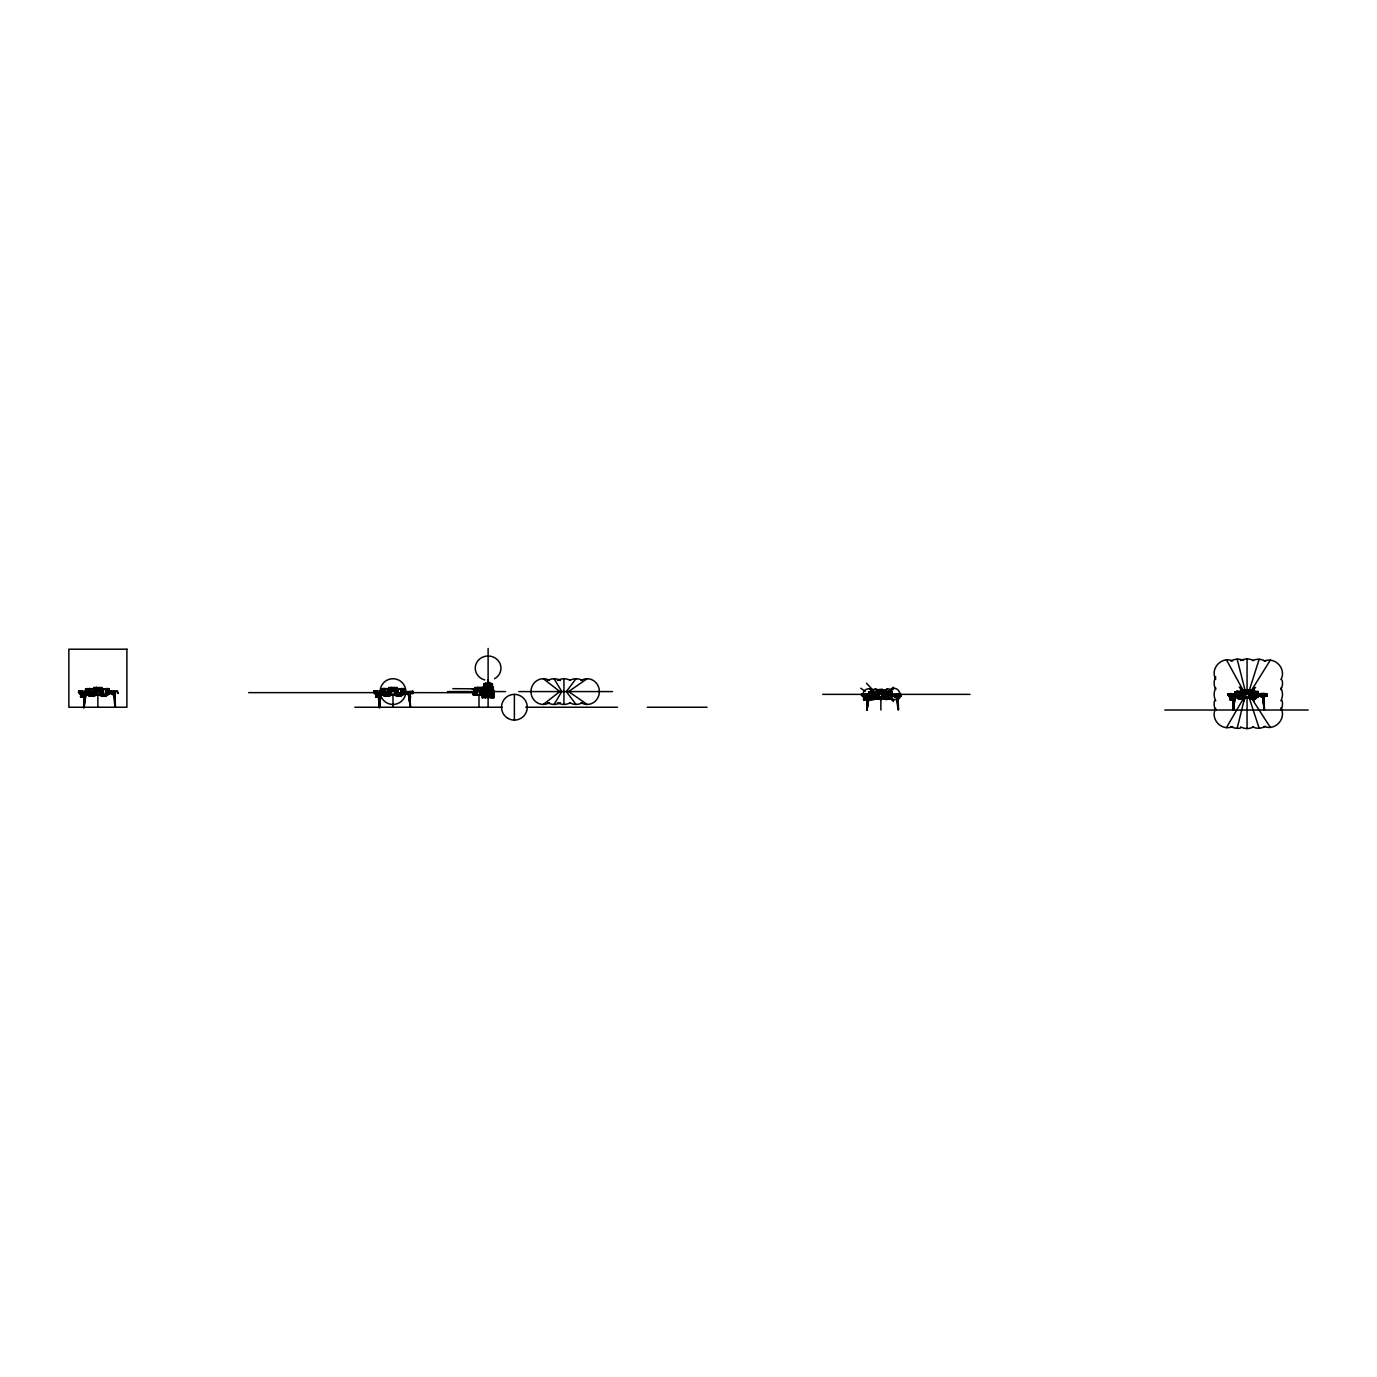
<?xml version="1.0" encoding="UTF-8"?>
<svg xmlns="http://www.w3.org/2000/svg" width="1377" height="1377" viewBox="0 0 1377 1377"><rect width="100%" height="100%" fill="white"/><g stroke="black" fill="none" stroke-linecap="round" stroke-linejoin="round"><path stroke-width="1.5" d="M89.849 695.66L87.216 693.784M93.619 691.099L92.586 691.581L94.893 691.099M96.166 692.614L94.893 692.717L94.893 689.464L92.586 689.464L96.906 690.307L93.963 690.393M100.073 688.775L95.874 688.62L96.287 690.789L96.562 687.364L96.906 690.789L96.924 689.309M97.371 690.789L97.474 689.808L97.371 691.271M98.834 690.789L103.155 690.307M100.848 692.717L99.884 692.717L99.884 690.307M102.001 692.717L101.881 691.099M102.294 689.257L102.001 688.293M103.155 692.717L102.105 691.099M390.018 695.006L389.984 689.464L387.677 689.464L391.997 690.307M388.83 690.307L388.83 688.293M389.984 692.717L389.984 690.307M391.395 690.789L391.378 689.326L394.769 689.171M391.997 689.808L391.997 690.789L391.98 689.326M392.479 690.789L392.514 689.808L392.479 691.271M392.583 690.789L392.583 689.808M393.461 689.808L393.461 691.271L393.392 688.62L392.548 689.085M393.942 690.789L398.263 690.307M394.975 690.307L394.975 692.717L400.604 692.631M397.11 692.717L397.11 691.581L398.263 692.717M397.092 688.896L397.11 690.307L397.11 688.293M397.781 696.28L400.776 695.798M400.776 696.28L400.759 688.689M401.43 688.689L401.395 696.28L396.128 696.28M402.755 689.963L403.719 688.689L395.956 688.689L395.647 690.032M473.705 691.581L476.012 691.099M476.012 694.507L476.012 690.307M477.406 690.789L477.389 689.326M478.008 689.808L478.008 690.789L478.026 689.309M478.49 690.789L478.594 689.808L478.49 691.271M479.471 690.789L479.471 689.808M479.953 690.789L485.134 690.101M481.003 692.717L481.003 690.307M481.485 691.581L481.485 695.006L484.756 695.006L484.756 692.7M481.967 694.507L481.967 691.581L483.12 692.717M485.134 694.077L485.134 695.454L482.346 696.005M487.114 689.516L485.616 689.67L486.408 692.579M487.63 693.853L486.098 694.094L486.098 695.746L482.346 695.592M486.081 692.579L486.098 689.67M486.529 692.097L486.529 690.72M486.529 690.118L486.529 688.362L489.661 688.362L489.799 697.45L488.112 697.45M487.148 692.717L487.114 690.342M487.148 691.667L487.148 690.755M487.148 687.209L474.669 687.519L474.669 690.772M486.098 693.406L489.076 692.717L489.076 691.667M488.456 692.769L488.611 694.094L488.491 692.287M489.076 689.206C487.596 686.004 490.642 690.032 487.854 688.948M490.126 695.746L493.396 695.471L490.126 695.746L490.126 694.387L493.878 694.593L493.878 697.778M490.608 693.784L490.608 689.67L489.506 689.67M491.09 692.201L492.002 693.113C491.709 690.152 492.536 694.8 492.536 692.373M491.09 691.633L491.09 689.86M492.243 695.66L492.14 694.49M493.396 694.077L493.396 692.717L491.09 692.717M875.583 694.369L877.889 693.888M877.889 695.505L877.889 692.252L875.583 692.252L875.548 697.778M879.301 693.578L879.283 692.115L883.518 691.736L879.197 691.994M879.903 692.597L879.903 693.578L879.92 692.097M880.368 693.578L879.283 692.597L882.261 692.597M883.363 694.369L882.881 695.505L882.881 694.06L881.349 693.578M883.845 697.296L883.845 694.369L884.998 695.505M884.998 692.201L884.998 691.082M885.686 699.068L888.681 698.587M888.268 691.461L893.484 687.278M888.681 699.068L888.664 691.478L884.344 691.684M889.318 691.478L889.301 699.068L884.034 699.068M891.074 694.421C885.652 693.629 894.706 701.013 891.625 691.478L883.81 691.891M1243.62 692.734L1241.779 692.252L1246.099 693.079M1245.462 693.56L1245.393 691.736M1246.099 692.597L1246.099 693.578L1246.065 692.115M1247.545 694.06L1247.442 692.597L1247.545 694.025L1251.073 694.369L1251.194 695.505M1248.027 692.597L1249.559 693.079M1241.779 695.505L1249.077 694.06L1249.077 695.505L1252.829 695.488L1252.829 697.778M1251.383 692.252L1251.194 691.082M1251.486 692.252L1255.514 691.478L1255.48 699.068L1250.213 699.068M1251.297 693.888L1252.347 695.505L1250.041 695.505M1254.86 699.068L1254.843 691.478M1254.963 692.252C1253.81 705.592 1258.354 685.04 1251.71 694.369M403.736 689.498L401.43 689.498L403.736 688.689L403.736 692.631L403.719 688.586L401.413 688.586L401.413 694.714L403.719 694.714L403.719 693.784L401.395 695.798M483.981 686.572L484.738 684.696L484.824 685.729M1236.976 692.287L1236.994 691.374M878.147 689.67L882.261 689.188L884.809 691.891M98.834 690.307L98.834 691.271L98.645 689.326M393.942 690.307L393.925 691.271L393.822 689.326M479.953 690.307L479.953 691.271L479.936 689.309M489.076 694.094L489.076 692.717M881.831 694.06L881.831 693.079L886.151 693.079M1248.027 694.06L1248.027 693.079L1252.347 693.079M488.611 687.209L487.613 687.209M113.189 693.44C112.811 698.621 116.58 695.867 114.997 692.287M408.47 692.235C410.88 693.01 411.534 704.542 408.814 691.736M896.186 696.228L896.668 699.189L898.062 699.051L897.098 694.335M1262.502 696.297L1262.864 699.189L1264.241 699.051L1263.277 694.335M108.043 693.319L114.016 693.836L114.205 692.046M409.107 693.836L409.692 692.631M897.305 696.555L897.202 694.593M1263.501 696.555L1263.69 695.058L1262.434 694.697M409.726 692.803L409.399 695.712M897.632 695.402L897.529 698.294M86.011 691.994C81.897 691.942 85.408 690.703 86.372 692.751C84.255 700.325 83.481 718.553 84.548 696.917C83.567 712.46 83.171 712.529 86.183 693.13L82.654 693.75M379.312 707.193C380.74 664.075 377.608 737.125 380.723 693.526M380.413 692.166L379.277 691.942L378.83 707.141M867.166 694.352L868.973 695.54L867.338 695.488L867.131 709.981L866.959 699.516L867.011 709.93L869.369 695.54L867.028 694.473M873.483 696.452L869.3 695.764L867.131 709.775L867.028 699.396L866.839 709.671L868.13 699.516L866.908 709.809L867.217 695.678L868.302 698.397L867.803 695.609L868.904 694.937L861.744 693.836L861.623 695.144L864.67 695.505M115.427 707.09L115.031 695.884M405.63 692.476L401.929 692.855L405.337 692.029M402.635 693.079L403.048 692.459M410.122 695.884L410.38 707.141L407.988 692.218M409.158 692.803L404.89 692.631M890.936 695.54L890.799 695.058M898.561 709.585L898.028 698.673M1256.926 695.815L1257.098 695.178M1262.227 694.748L1264.396 709.93L1264.224 698.673M117.802 691.168C113.637 689.843 101.313 692.855 108.112 692.906C115.857 690.17 106.459 690.462 106.236 693.784C103.791 691.77 110.47 690.29 106.855 692.321C109.058 694.232 113.585 691.185 106.821 692.855M83.945 693.233L85.391 693.681L85.839 692.201L84.376 692.115L83.842 707.055L84.41 696.779M867.682 699.464L867.062 709.568M84.686 696.676L83.584 706.952M376.523 691.323L375.508 691.237L376.214 692.424L376.437 691.151L375.887 697.02L380.172 696.848L379.226 706.986L379.14 696.607L379.226 707.055L381.463 692.751L380.827 691.547L379.501 692.373M381.343 691.891C373.907 702.597 383.908 702.081 378.847 706.745L379.587 696.659M405.595 692.528L401.929 692.683L405.423 692.08M488.336 680.169L488.887 685.247M1232.002 694.559L1236.494 694.283L1235.272 694.49L1235.066 696.779L1230.952 696.228L1231.158 693.939L1227.819 694.025L1227.716 695.316L1230.384 694.955L1229.661 699.516L1234.291 699.223L1235.221 695.833L1233.74 694.369L1235.117 695.127L1233.482 695.833L1233.293 709.843L1234.326 699.516L1233.396 709.981L1235.548 695.23L1233.861 694.266L1232.363 695.11L1236.512 696.16L1232.449 696.521M78.971 692.321L80.83 693.44C80.744 701.736 81.673 692.097 78.73 691.065L89.849 693.268L90.383 691.805L88.558 691.805L88.266 693.784M863.035 696.142C868.233 697.795 861.262 704.525 864.567 693.939L863.551 693.836L863.345 696.142L861.623 695.144M1228.164 695.11L1229.231 696.142C1234.515 697.898 1227.372 704.422 1230.763 693.939M379.157 706.78L379.725 696.796M866.925 709.689L867.63 699.585L866.839 709.843M1236.253 693.922L1235.186 693.44L1236.408 695.419L1239.644 695.936L1235.496 695.764L1232.966 709.843L1233.878 699.464M83.842 706.762L84.496 697.02M83.739 706.745L84.479 696.659M82.448 693.285L81.897 696.435L80.778 696.332L81.329 691.151L80.227 693.543L78.523 692.528L78.627 691.237L81.811 691.323M865.617 696.246C863.138 702.804 864.481 697.33 863.396 694.025L863.775 699.12L864.894 699.223L865.444 696.073M1230.625 694.094L1229.523 695.058L1230.487 694.662M89.591 693.784C92.947 690.72 88.111 693.991 86.114 694.077L79.591 693.612L79.763 691.323L86.286 691.77M80.451 693.543L80.641 691.237M84.186 697.037L84.204 692.906L85.374 693.337M85.374 693.991L85.167 692.493L87.526 692.011L90.262 691.977L90.245 693.492M381.395 691.874C393.547 693.268 376.11 693.526 374.699 693.612L374.871 691.323M373.976 692.545L375.439 693.354L375.508 691.237M375.732 691.237L376.317 692.424L375.646 691.065L376.678 691.151L375.887 697.02M376.007 692.545C375.181 699.981 376.782 696.469 377.264 693.285M380.775 692.683L380.74 693.991C383.047 691.082 376.885 691.134 378.761 693.096M381.98 691.908L382.255 693.13L382.118 691.495C389.226 689.378 384.252 697.95 383.391 692.321C386.524 689.137 384.717 696.796 385.457 691.874M867.596 694.645C865.995 693.647 865.737 699.103 873.259 696.573L862.587 696.401L862.759 694.094L870.298 694.283L861.623 694.025L861.52 695.316L864.601 695.626M865.651 696.538L868.99 695.523M867.682 694.266L868.784 696.848L868.87 695.833L867.51 696.607M1239.644 694.679L1238.457 694.025L1240.161 694.92L1239.42 696.555L1232.518 696.779L1228.783 696.401L1228.955 694.094C1232.776 691.702 1236.391 697.657 1236.46 694.645L1227.819 694.025M1231.503 694.628L1229.833 694.025M1234.773 695.678L1233.861 695.609L1234.825 695.385L1234.98 696.848L1235.066 695.833L1231.847 696.538M80.434 692.321L80.331 693.354L80.554 691.065L81.57 691.151L80.882 696.917L80.916 693.285M83.653 692.855C82.999 700.618 86.613 692.614 85.873 693.991L81.759 693.44L81.966 691.151C84.186 694.937 93.498 688.5 90.09 693.681C88.111 694.197 88.558 691.22 89.798 690.996M373.615 692.528L373.718 691.237L382.083 691.839L373.838 691.065L373.718 692.356L374.871 692.442M380.155 691.908C377.195 690.187 378.933 701.358 381.515 693.595M380.895 694.077L380.947 692.889M381.291 693.044L380.413 693.991M863.895 699.705L864.36 696.142M866.649 695.643C865.72 701.203 869.662 698.5 868.612 696.314M868.508 696.401C867.424 697.055 868.181 694.318 869.3 695.764L869.111 696.848L862.587 696.401M1229.592 694.025L1230.367 695.144L1229.231 696.142M1233.551 694.524L1233.19 699.12L1234.291 699.223M1234.756 696.848L1234.825 695.815C1232.484 694.731 1236.839 694.559 1233.912 696.177M1233.93 694.765L1234.05 698.483L1234.79 695.385L1235.307 696.848L1228.783 696.401M79.763 691.323L81.019 693.612M80.451 692.097L80.554 691.065M863.448 694.989L863.551 693.836M83.911 693.423L79.677 693.44L79.883 691.151L79.763 692.424M80.572 693.354L80.778 691.065M85.512 694.249L85.494 692.252M84.978 693.991L86.286 692.975L84.427 693.371M378.486 693.888L374.785 693.44L374.992 691.151M375.439 693.354L375.646 691.065M376.024 693.285L376.024 696.659L376.472 693.354L374.079 692.321M375.68 693.354L375.887 691.065M377.539 693.285L376.988 696.435L375.887 696.332C377.005 684.266 375.955 707.623 377.074 691.151M380.947 691.702L380.172 695.746L379.501 692.82M380.981 693.991L381.446 691.667L380.31 691.65M381.395 692.975L380.5 693.888M380.5 692.683L382.427 692.029M865.685 696.452L866.925 696.194L862.673 696.228L862.88 693.939L862.759 695.213C864.446 698.036 863.035 693.165 865.238 694.731M863.568 696.142L863.792 693.836M865.29 696.263L864.911 699.12L863.792 698.982C864.119 688.19 863.138 705.902 865.152 696.073M864.963 693.939L864.756 696.228L868.87 696.779L869.076 694.49M868.732 694.335L868.078 696.676L869.3 695.764M868.835 695.678L868.732 695.746C866.185 703.44 870.539 692.648 867.269 695.024M870.006 694.283C871.142 695.815 869.851 695.265 867.803 694.438M1227.819 695.144L1227.923 693.836L1229.919 694.851M1232.845 695.884L1228.869 696.228L1229.076 693.939M1229.764 696.142L1229.971 693.836M1230.109 696.056C1228.955 701.668 1231.193 699.223 1231.64 696.073M1228.869 696.228L1231.434 696.246L1231.09 699.223L1229.971 699.12L1230.522 693.939L1230.057 695.213M1233.568 695.299L1233.258 709.568M1234.98 696.091L1234.859 694.387L1234.584 696.676L1235.496 695.764M1235.117 696.573L1239.851 695.471L1236.219 694.283L1236.339 695.919M86.028 693.044C86.217 697.364 82.775 696.986 84.1 692.803M380.895 693.302C381.429 697.192 377.814 696.969 379.157 692.218M863.345 696.142L863.431 695.11M867.045 695.006C866.03 698.741 868.68 701.1 869.025 695.833M870.161 695.919L869.644 694.559L867.923 694.473M1233.878 694.387C1231.537 694.8 1234.687 703.561 1235.1 695.919L1234.532 698.311M82.155 693.285L81.123 696.796M88.799 691.615L89.677 690.979M88.989 689.137L85.598 689.016L85.753 692.183M89.953 692.786L89.97 693.44M87.732 692.751C92.018 694.473 89.574 688.896 90.159 693.767M383.615 694.438L380.568 694.249M383.89 691.615L385.009 691.047L385.698 692.717M383.563 694.301L383.46 693.784M385.491 692.338C384.682 691.598 385.732 695.11 385.164 691.615M868.474 697.02L871.985 697.227M871.813 695.987C876.891 697.829 870.453 691.77 873.448 694.679M871.4 695.987L873.311 695.643M1239.661 695.815L1237.957 694.421L1238.87 693.75M1238.939 695.815L1239.231 691.478L1239.455 699.068M82.345 693.371L80.795 696.659M377.728 693.457L377.005 696.332L375.904 696.194L376.3 693.285M1231.348 696.073C1230.384 701.031 1228.663 699.223 1234.584 699.757L1233.689 700.308M1231.434 696.246L1231.09 699.12L1229.988 698.982L1230.401 696.056M80.916 696.779L81.518 693.492L81.14 696.676M1230.504 696.263L1230.195 699.585M93.739 690.307L94.944 687.76M96.648 689.567L97.027 688.104M100.555 687.863L100.848 689.24M101.812 689.102L100.624 687.691M389.054 689.963L390.052 687.76M389.381 690.307L389.588 688.724L384.734 688.689M390.035 689.102L390.225 687.691M394.889 688.603L390.724 688.861L394.373 689.016M396.628 689.016L400.139 688.896M476.063 690.152L475.031 688.948L476.235 687.691M876.925 691.891L878.182 690.652M1242.932 693.079L1244.137 690.307M1244.119 691.891L1246.013 690.548M1249.748 690.652L1249.989 691.891M1251.004 691.891L1249.972 690.307L1247.063 690.479M485.427 684.197L484.824 684.748M488.353 683.25C487.51 688.121 485.737 682.39 488.887 683.767M488.181 685.006L489.696 684.593L488.336 683.715M491.038 683.767L492.002 685.488M491.916 685.591L491.916 684.541M489.059 686.916C484.738 687.708 473.361 689.619 475.719 688.827L452.826 688.672M476.735 689.051L481.141 688.707M879.696 691.736C876.925 693.096 879.783 690.514 879.817 690.548M1243.775 691.581L1243.156 690.72L1245.238 691.409M1245.858 691.925L1245.875 690.152M1255.514 695.419L1257.063 693.922L1257.683 695.987L1255.514 695.419L1255.514 697.502L1257.821 697.502L1257.821 691.478L1250.041 691.461M375.904 696.779L376.575 693.492M81.209 693.285L80.795 696.194L81.897 696.332L82.241 693.457L79.677 693.44M484.876 685.058L485.203 684.076M485.203 686.572L485.203 683.319L486.563 686.658M485.857 686.056L486.012 684.541L486.133 686.366M486.718 684.73L485.84 685.815M489.283 686.056C492.553 684.61 488.215 688.672 489.644 684.627M489.283 685.212L489.851 686.348L489.661 684.817M490.212 684.541L489.902 685.608M492.57 686.83L491.124 687.157L491.073 697.623L493.414 697.623C495.238 689.102 491.038 684.696 491.4 685.729M491.572 685.402L490.797 686.348M863.018 694.369C862.914 689.171 870.092 686.744 873.448 690.497M83.549 693.75L85.219 693.096M85.563 693.784L85.632 692.786L84.358 693.888M868.285 696.573L868.216 695.041M1234.601 695.85L1235.651 695.385M379.639 695.437L380.431 693.079M868.767 695.833L868.026 698.397M1233.964 698.294L1233.568 695.523L1233.809 698.346L1234.962 695.833M385.405 691.529C385.319 693.165 384.785 692.545 385.629 692.183M385.68 692.149L384.372 693.784M380.775 693.681L379.759 693.044M1234.704 697.02L1234.945 695.471M1234.308 698.294L1234.997 695.643M85.288 693.784C87.801 689.636 82.809 701.84 85.873 692.511M87.439 692.459L87.147 693.13M90.211 693.251L90.262 692.631M384.803 691.633L385.319 692.992L384.596 691.942M872.502 695.833L870.212 695.419L869.007 693.44L870.057 693.922M870.195 695.006L869.059 695.385M873.379 696.228C871.796 695.97 873.93 695.833 872.863 691.478L874.361 692.029M1235.255 695.385L1239.593 694.989M83.653 693.096C81.363 691.22 88.817 691.77 84.548 691.581M84.204 693.354L83.722 691.788M84.049 706.866L84.427 706.917M89.006 693.371L89.97 691.942L78.627 691.237M89.505 693.044L89.591 692.115M379.914 695.247L380.035 692.356M384.613 693.044L385.061 691.942L384.441 693.044M872.863 696.056L866.443 695.798L866.942 694.765M867.992 695.247L868.68 695.402C865.444 697.192 869.352 692.906 868.56 696.848L867.751 696.779M867.286 696.073L868.508 695.781L867.923 698.518M873.5 695.643L872.553 694.8M1238.698 695.833L1238.749 694.8M1237.166 728.364L1244.447 698.707M897.58 695.678L897.236 699.774L890.626 698.948M107.268 692.218L107.63 693.079L107.613 692.183M410.071 693.13L409.967 692.063M896.961 695.936C891.831 695.454 887.218 695.97 893.312 694.817C887.631 692.924 890.54 698.552 893.518 695.127C891.78 692.511 886.96 696.108 891.074 696.418M896.255 694.542L897.959 709.654M896.444 695.402L896.461 694.576M1256.082 695.127C1259.318 697.037 1262.313 693.836 1256.185 694.989M1263.225 694.8L1262.399 695.54L1263.398 698.518L1263.811 695.592L1262.933 696.228L1263.828 700.359L1262.502 695.798L1263.002 698.173M1248.784 691.03C1251.383 692.958 1245.91 692.218 1249.473 689.791L1259.163 659.256M406.8 691.736C396.025 690.359 404.167 696.831 408.47 692.235M89.849 692.183L90.159 693.027M385.68 692.683L384.665 692.511L390.965 692.717L390.965 691.271L395.956 691.271M871.951 691.891L868.594 691.805L868.749 696.573M872.037 695.901L872.76 695.006M1235.186 691.805L1234.67 697.02L1238.147 696.917M385.302 692.889L384.803 692.27M96.614 688.775L95.22 688.948L96.597 688.948M395.905 688.81L395.647 687.863M1243.792 691.874L1243.465 693.079M484.446 697.399L485.152 697.623C489.128 693.629 480.728 684.92 486.167 686.779M484.48 684.799L484.756 685.402M486.856 684.421L487.923 684.128L487.647 685.212M484.256 688.552C485.22 686.262 482.294 690.152 485.134 687.261M482.828 694.387L482.811 697.623L484.308 696.814M485.616 693.268L483.981 693.268L484.549 692.476M491.124 687.157C495.892 688.173 489.472 688.741 492.243 687.674M492.759 688.448L492.828 687.571M493.396 687.261L492.381 687.777M493.362 688.139L492.364 688.121M492.639 691.409C489.541 693.56 493.207 689.55 492.863 693.251M493.414 697.158L491.83 696.71L492.484 697.45M401.602 692.046L401.654 693.285M1245.445 691.908L1248.457 691.805M1240.006 696.056L1239.937 694.662M83.842 691.702C86.183 693.337 83.963 699.396 84.806 693.044M378.744 707.003L378.641 706.728M84.926 695.729L85.787 693.406M380.689 692.906L380.465 695.316M1233.396 695.178L1235.031 694.972M1236.391 695.006L1239.042 694.714L1236.615 694.783M1243.483 701.668L1245.531 697.485M867.63 699.585L863.895 699.826M1233.809 699.585L1230.074 699.826M1226.459 727.658L1243.999 697.485M883.139 694.748L882.33 694.92M554.036 704.439L561.799 691.581L554.036 678.706M1270.317 660.151L1251.71 689.963L1254.24 690.238M106.666 692.011L106.614 693.182M114.962 693.13L114.859 692.063M897.959 695.953L898.32 709.62L896.737 696.228M85.925 693.784L86.544 692.786M86.149 693.784L86.785 692.786M381.016 693.784L381.653 692.786M381.257 693.784L381.997 692.769M868.921 696.573L869.524 695.833M383.908 692.046C386.214 689.257 386.111 695.265 384.734 696.28M1239.73 695.987L1237.992 695.987M106.941 692.751L106.236 693.784L106.236 689.464L108.628 688.689L108.49 693.199L106.322 692.631M101.227 688.775L101.778 687.932L93.963 687.932L94.462 688.758M396.283 688.793C398.073 688.638 388.004 686.314 389.605 688.775M398.28 695.006L398.246 689.464L395.956 690.307L396.937 688.948L395.887 687.76M884.154 691.581C883.552 691.77 887.029 686.159 891.453 690.393M1250.333 691.581L1250.97 690.72L1249.008 690.72L1249.008 692.476M576.034 678.706L566.36 691.581L576.034 704.439M887.408 688.896L885.342 692.734M477.199 689.171L480.831 689.188M881.968 697.21L881.968 695.006M873.638 696.28L873.741 694.662M84.703 695.247L85.305 695.609M384.235 691.736L385.371 691.977L382.892 692.029M868.285 696.194L867.372 696.676M1233.551 696.676L1234.463 696.194M1236.735 694.886L1238.457 695.678M1238.147 694.748L1239.076 694.283L1236.185 694.628M490.367 685.97L490.195 684.937M85.718 693.526L86.854 693.509M378.744 692.201L379.536 691.702L373.838 691.065M1250.557 692.614L1255.6 687.416M94.944 690.393L95.185 687.863M481.743 687.691L482.346 688.775M871.366 700.17L879.249 698.139M1231.881 696.452L1233.706 696.607M378.331 693.801L379.381 693.681M866.512 696.59L870.35 696.16L866.253 696.521L868.198 696.314M1234.808 696.314L1232.191 696.452M1248.216 693.268L1254.292 687.519M111.107 693.079L111.795 693.715L111.795 692.769M113.258 691.753L115.014 707.021M113.671 692.029C114.205 695.884 115.255 695.867 113.809 695.488M409.657 693.302L410.157 696.28L408.78 696.401L408.108 693.251M1257.149 696.194L1262.52 695.643C1247.889 697.709 1259.766 691.65 1266.995 693.939L1267.201 696.246L1261.108 696.831L1259.886 694.301L1260.971 696.108M1262.451 694.542L1263.311 694.335M1263.983 696.211L1263.415 699.533M476.304 687.863L476.304 690.135M871.555 694.593L872.674 693.75M872.209 694.404L869.989 694.628M1237.579 695.987L1238.646 695.953M87.181 692.769L87.302 691.495M485.203 683.767L484.17 685.075L485.203 686.348M889.817 690.445C897.133 682.958 904.534 697.21 897.58 699.516M86.062 692.597L86.458 690.652L87.457 692.717M382.152 692.115L381.154 692.597L382.152 692.115L381.515 690.652M543.33 704.439L559.819 691.581L543.33 678.706M863.241 695.953L864.98 698.621L869.403 700.101L877.889 694.369M488.715 683.956L487.888 680.169M491.727 691.615L493.396 692.011L491.675 692.338M97.078 691.96L96.51 694.111L98.645 694.679M391.447 689.584C391.447 685.901 389.725 692.442 391.447 687.932M477.458 689.584C477.337 685.849 475.805 692.459 477.458 687.932M884.654 698.156L880.867 699.723L877.786 698.707M81.312 691.788L82.465 692.011M81.209 691.994L82.121 691.719M89.212 691.615L89.78 691.942M376.489 691.856L376.214 691.856M377.298 693.56L374.785 693.44M385.044 693.268L382.548 692.786L385.199 693.302L385.112 692.183M385.336 693.251L383.942 693.113L385.044 693.767M866.735 694.765C864.257 694.318 873.156 694.886 867.407 694.266M869.851 696.28L869.007 696.211M486.029 685.78L486.201 684.73M486.718 685.712L486.649 686.589L486.718 685.574M489.214 696.211L486.993 696.211M872.226 689.894L875.445 688.93L878.165 689.722M891.453 698.346L885.979 699.619L884.12 698.569L882.881 694.903M84.479 692.27L85.718 692.063M84.599 693.061L85.632 693.147M381.085 691.874L378.95 691.702M864.291 694.662L865.307 694.628M868.543 695.402L868.526 697.02M1235.186 694.662L1233.465 694.387M1233.121 709.792L1233.224 699.396M1233.431 709.775L1233.74 699.688M587.187 678.706L568.581 691.581L587.187 704.439M893.966 688.534L885.514 694.369L893.966 700.205M83.326 693.991L90.262 693.784L90.262 689.498L86.149 689.481M871.211 692.252L868.99 692.252L869.971 692.734M1236.58 692.734L1235.238 692.252L1237.389 692.252M487.733 692.287L487.613 694.094M97.457 689.085L98.283 688.62L97.406 689.309M478.559 689.085L479.454 689.309M880.454 691.856L881.332 692.097M1246.65 691.856L1247.476 691.409L1246.598 692.097M475.667 689.12L475.082 690.393L477.027 690.393M402.996 693.165L402.807 691.495L405.836 691.874M402.841 693.526L403.1 691.581M896.238 694.697L897.115 694.335M896.668 694.8L896.978 696.142M107.647 689.963C110.9 689.171 104.153 689.137 107.165 689.963M1257.786 692.252L1256.599 692.252M487.699 685.866L488.525 685.436L489.042 689.326M402.979 693.715L403.719 692.924L402.015 693.629M106.287 695.798L108.611 693.784L108.628 694.714L106.304 694.714L106.304 688.586L108.628 688.586C110.315 694.593 105.53 690.565 110.728 691.891M889.301 698.587L891.607 696.573L891.625 697.502L889.301 697.502L889.335 695.419M1255.48 698.587L1257.803 696.573L1254.843 696.573M491.038 686.572L491.038 683.319L490.866 685.884L485.203 686.039L490.866 685.78M491.073 697.158L492.329 696.693M488.818 689.016L487.854 689.102M484.308 692.115L485.134 692.803M488.112 692.235L488.026 692.855M393.753 694.679L392.187 694.679M881.641 697.468L880.075 697.468M1247.837 697.468L1246.271 697.468M87.439 691.994L89.557 692.011M89.264 693.784L90.486 693.681M376.3 691.736L377.418 691.839L376.42 691.788M867.579 694.989L868.577 695.127M1233.689 694.8L1235.014 695.127M1234.876 695.764L1234.36 694.473M1234.584 696.469L1233.585 696.349M1251.71 696.383L1255.755 695.351M492.346 688.775L492.432 683.853L483.792 683.853L484.205 687.381M484.084 692.442C486.339 692.442 483.379 690.221 484.274 692.717L485.152 693.268M110.831 693.079L107.888 693.715M413.1 693.457L412.842 691.168L413.117 693.457L407.024 694.042L406.731 691.736C406.663 693.664 405.045 692.097 406.921 693.01M409.193 693.13C406.852 691.667 410.277 698.741 408.384 693.01M898.079 695.901L897.632 694.593M897.322 696.555L895.825 695.884M1264.275 695.901L1264.052 694.851M1263.501 696.555L1262.382 696.228M869.403 700.101L872.226 698.845M81.708 693.406L86.217 693.337M491.073 693.044L492.14 692.906M396.283 689.12L396.869 690.393L394.493 690.393M86.992 691.856L89.505 691.495M483.981 688.569L483.585 686.796M492.019 687.123L484.377 686.641M99.781 689.688L99.815 687.932M480.9 689.688L480.934 687.932M1245.083 691.512L1248.973 691.495M490.023 686.762L492.536 686.899L489.644 687.14L489.644 684.249M408.47 693.079L410.415 706.831L410.071 696.676M113.706 696.796L115.1 696.676L113.826 696.796M408.849 696.005L410.294 706.849M897.236 699.774L896.668 699.172M1262.864 699.172L1264.516 709.62M112.639 691.65L110.711 691.529M112.621 691.65L112.862 693.956L111.916 694.042L111.64 691.736L111.158 693.784M407.024 694.042L407.953 693.956L407.747 691.65L406.095 691.805L412.911 691.168L412.205 693.543M893.725 694.662L890.712 694.266L895.635 694.438L895.859 696.728L894.93 696.831L894.706 694.524M894.775 696.108L893.811 695.574L894.93 696.831L901.023 696.246C902.021 689.619 891.177 697.674 894.052 694.593M1240.643 690.135L1242.932 689.911L1226.459 659.876M1260.988 696.504L1260.179 694.576L1261.831 694.438L1262.055 696.728L1261.108 696.831M117.665 692.459L118.009 693.457L116.89 691.254L118.026 693.457M113.843 697.055L115.117 696.917M412.067 692.545L412.997 692.201M408.952 697.055L410.226 696.917L410.053 706.866M894.792 696.504L891.057 696.108M894.93 696.814L895.79 696.745M896.857 699.826L898.131 699.705M1260.902 694.524L1261.814 694.438L1262.038 696.728M1266.186 695.299L1266.995 693.939L1266.289 696.332L1266.151 695.299L1267.201 696.246M1264.31 699.705L1263.036 699.826L1264.155 709.654M115.203 706.849L114.584 696.728M409.503 697.605L409.675 696.728M84.272 691.598L85.322 691.581M867.286 694.387L868.336 694.369M868.921 696.108L869.937 696.366M1240.643 692.115L1242.932 691.994L1239.231 687.02M1230.504 694.576L1231.417 694.731M872.502 694.283L873.379 694.593M868.112 699.223L863.482 699.396L867.562 699.688M1238.698 694.283L1239.593 694.335M1238.095 696.16L1239.42 696.555L1233.276 696.263M492.243 688.569L493.396 688.861M492.105 691.495L492.243 693.268M85.357 693.285L83.549 693.044M379.518 691.495L380.586 691.478M382.548 691.994L385.112 691.96M1234.549 696.073L1233.172 695.299L1234.033 698.208M1235.117 696.108L1236.339 696.28L1235.221 696.194M100.814 695.006L100.865 689.464L109.041 689.464M883.827 697.778L883.879 692.252L886.151 692.252L886.168 697.778M103 689.464L103.155 694.507M388.262 689.464L388.297 690.307M491.09 690.548L493.396 690.548M91.347 688.689L94.428 688.896L87.56 688.586L87.629 689.498M386.283 689.257L389.949 689.464M385.13 688.689L385.371 693.784L380.568 693.784L385.371 693.784M385.594 689.257L385.629 696.28M101.881 691.581L99.884 691.581L103.155 691.581L102.105 691.581M395.956 691.581L397.213 691.099M873.259 692.27L868.594 692.252L877.889 692.252L877.906 697.778M1240.539 691.461L1239.679 692.046L1242.932 694.369L1245.049 694.369L1240.643 694.369M1239.455 692.27L1234.79 691.805L1243.551 691.908M491.09 694.679L493.396 694.404L490.126 694.094L490.126 689.102L488.697 689.12M90.658 696.28L94.755 696.28M1239.73 699.068L1240.023 697.95M485.203 683.319L491.038 683.319M485.358 683.491L490.866 683.491M483.792 684.059L492.432 684.059M484.205 684.455L486.167 684.455M486.58 684.455L489.644 684.455M490.057 684.455L492.019 684.455M487.303 684.644L489.437 683.715M477.802 687.364L477.802 688.517M487.165 687.398L489.059 687.398M93.55 687.519L102.191 687.519M489.076 687.674L493.396 687.674M487.114 688.018L485.616 691.22M87.56 688.586L87.87 689.498L94.927 688.81M89.574 688.689L90.83 688.689L90.865 695.66M96.39 688.517L98.92 687.777M382.737 689.498L382.668 688.586L390.035 688.81M391.498 688.517L394.029 688.603M477.509 688.517L480.039 688.603M85.598 689.016L86.062 694.249M380.861 693.784L381.154 689.016L381.154 694.249M382.668 688.586L385.302 688.689L385.371 696.28M386.145 688.896L389.76 688.948M485.134 688.655L491.09 688.655M94.376 688.896L89.798 688.689M96.304 688.948L99.264 689.016M100.848 688.689L109.058 689.016L109.058 694.249L105.771 694.249L105.771 689.016M380.689 689.016L383.495 688.999M472.345 688.896L475.547 688.896M477.423 688.948L480.384 689.326M482.466 688.896L487.148 689.102M491.09 689.051L493.396 689.051M88.61 689.481L85.598 689.481L90.262 689.498L89.815 688.586M95.96 689.206L99.712 689.188M102.001 689.464L105.013 689.223M383.598 689.481L380.689 689.481L385.371 689.498L381.102 689.481L381.945 689.963M397.11 689.464L400.776 689.257M472.328 689.223L475.065 689.223M483.293 689.223L486.133 689.223M486.804 689.447L486.942 685.212M94.256 689.963L93.55 688.896M99.419 689.808L97.027 689.808M101.364 689.963L102.638 688.896L102.346 689.963M388.194 689.963L389.467 689.963M391.378 689.808L394.528 689.808M396.456 689.963L397.746 689.963M474.204 689.963L475.478 689.963M477.389 689.808L480.539 689.808M482.466 689.963L483.757 689.963L483.585 688.896M486.529 690.032L489.506 690.032M490.126 689.86L493.396 689.808M1244.447 689.774L1245.875 691.736M473.705 690.307L478.008 690.307M487.148 690.118L486.081 690.118L486.115 697.45M491.09 690.101L493.396 690.273L493.396 691.633L489.696 692.011M876.547 690.307L885.187 690.307M486.529 690.325L489.506 690.325L489.506 688.431M490.126 690.548L493.878 690.479L493.878 693.423M877.941 690.548L883.793 690.548M95.856 690.789L99.884 690.789M389.071 690.772L388.641 687.519L397.299 687.519L397.299 690.772M390.965 690.789L394.975 690.789M476.976 690.789L481.003 690.789M486.081 690.893L490.143 690.893M878.165 689.739L882.399 690.72L882.416 693.56M884.774 690.72L882.812 690.72L882.812 692.476M1245.531 690.72L1248.595 690.72L1248.612 693.56M79.091 691.065L81.966 691.151M100.848 691.099L103.155 691.099M389.984 691.099L387.677 691.581L394.665 691.564M395.956 691.099L398.263 691.099M484.274 691.099L481.967 691.099L483.275 688.896M490.608 691.03L489.076 690.755M1250.557 691.065L1243.999 691.065L1240.694 687.484M100.848 691.271L92.104 692.7L92.104 695.006L95.374 695.006L95.374 692.7M481.967 691.271L476.976 691.271L476.976 692.717L413.444 692.631M491.09 691.357L493.396 691.357M872.88 692.287L870.557 691.374L870.557 692.287L870.798 691.374M879.387 691.306L881.917 691.392M1236.821 692.287L1236.753 691.374L1239.059 692.287M1242.329 692.734L1242.57 691.684L1242.381 693.079M1245.583 691.306L1248.113 690.548M83.498 691.684L86.08 691.702M92.586 691.581L99.557 691.564M394.975 691.581L398.263 691.581L397.213 691.581M447.473 691.581L505.514 691.581M518.768 691.581L612.524 691.581M1236.753 691.374L1244.119 691.598M1250.54 691.684L1254.877 692.046M379.398 691.77L382.789 691.977M874.051 691.684L877.476 691.684L870.798 692.287M885.187 692.011L892.055 691.805L892.055 697.02M484.102 692.252L487.148 692.201M489.076 692.201L493.878 692.097M889.301 691.374L889.318 692.287L892.055 692.252M1234.79 691.805L1244.085 692.252L1244.102 697.778M1245.462 692.115L1248.612 692.115M1255.497 691.374L1255.514 692.287L1258.251 692.252M88.18 689.498L88.679 692.769M491.073 692.476L493.414 692.476M1239.076 692.046L1240.47 691.461M1248.612 692.597L1245.479 692.597L1246.598 693.578L1246.564 692.597L1246.564 694.06M99.884 692.717L103.636 692.7L103.636 695.006L100.366 695.006L100.366 692.7M248.669 692.631L374.94 692.631M379.088 692.803L380.224 693.061M479.351 692.631L493.878 692.614M876.082 692.734L877.424 692.734M884.344 692.734L885.566 691.684M1242.45 692.734L1243.448 692.734M1250.54 692.734L1251.831 691.684M483.981 693.113L486.098 693.165M490.126 693.165L489.076 693.165L489.076 690.342M490.608 693.044L493.878 693.044M879.903 693.079L875.583 693.079L875.927 691.461M482.346 693.268L482.759 693.474M488.594 693.406L493.878 693.268M79.591 693.612L81.639 693.612M85.477 693.784L90.262 693.784M374.699 693.612L379.467 693.888L378.641 693.233M486.115 693.647L490.092 693.647M878.853 693.56L882.881 693.56M1245.049 693.56L1249.077 693.56M1250.97 693.56L1251.383 690.307L1242.743 690.307L1242.743 693.56M92.104 693.905L95.374 693.905M100.366 693.905L103.636 693.905M105.771 693.784L109.041 693.784M378.417 693.991L379.932 693.888M387.195 693.905L390.483 693.905M395.457 693.905L398.745 693.905M473.223 693.905L476.494 693.905M481.485 693.905L484.756 693.905M486.098 693.853L490.126 693.853M491.09 693.922L493.396 693.922M886.151 693.888L878.853 694.06L878.853 695.505L875.583 695.505M892.072 693.922L892.072 694.903M1241.779 693.888L1244.085 693.888M1250.041 693.888L1252.347 693.888M484.102 694.232L486.098 694.387M882.881 694.369L883.845 694.369M89.574 694.714L89.866 693.784M92.104 694.507L95.374 694.507M100.366 694.507L103.636 694.507M387.195 694.507L390.483 694.507M395.457 694.507L398.745 694.507M473.223 694.507L476.494 694.507M481.485 694.507L484.756 694.507M822.689 694.369L970.01 694.369M1245.359 694.335L1248.75 694.335M1249.077 694.369L1254.24 694.369M90.83 695.161L87.216 694.714L90.004 696.28L90.194 688.689M92.104 694.748L99.557 695.265L99.557 691.271M100.366 694.748L103.636 694.748M384.975 694.714L382.307 694.714L382.307 693.784M388.83 694.748L390.483 694.748M395.457 694.748L397.351 694.748M473.223 694.748L476.494 694.748M481.485 694.748L484.756 694.748M490.126 694.679L493.878 694.903M384.906 695.161L385.939 695.161M89.798 695.66L94.755 695.643M861.52 695.316L862.673 695.402M867.166 695.351L867.717 698.242L867.39 696.349M872.691 695.419L873.655 695.471M875.548 695.488L875.101 697.778L878.371 697.778L877.906 695.488M882.554 695.402L886.633 695.488L886.633 697.778L883.363 697.778L883.363 695.488M1241.744 695.488L1241.297 697.778L1244.567 697.537M1244.102 695.488L1244.567 697.778M389.846 695.643L384.39 696.28M883.845 695.505L886.151 695.505L885.118 693.888M1238.611 695.678L1238.818 697.502L1239.059 696.573M85.202 695.953L80.486 696.332M89.281 695.798L90.262 696.28L90.262 688.689M101.02 695.643L105.668 695.798M380.31 695.953L375.594 696.332M384.906 696.28L384.906 693.784M396.128 695.643L397.781 695.643M89.23 696.28L92.844 695.643M384.338 696.28L389.863 696.28M862.673 696.228L865.685 696.142L864.79 696.073M85.099 696.435L80.468 696.607L85.133 696.745M101.02 696.28L106.322 696.28C108.439 693.543 103.723 686.951 106.322 689.257M380.207 696.435L375.577 696.607L380.241 696.745M482.811 696.59L485.152 696.59M491.073 696.59L493.414 696.59M888.647 696.573L892.055 696.573M1255.497 696.573L1258.251 696.573M482.346 696.745L485.616 696.745M490.608 696.745L493.878 696.745M875.101 696.693L878.371 696.693M883.363 696.693L886.633 696.693M1241.297 696.693L1244.567 696.693M1249.559 696.693L1252.829 696.693M80.778 697.02L84.272 697.02M85.047 697.089L84.496 697.519M380.155 697.089L379.604 697.519M482.346 697.158L485.616 697.158M490.608 697.158L493.878 697.158M872.88 696.573L872.88 697.502L870.212 697.502L870.247 696.435M875.101 697.296L878.371 697.296M883.363 697.296L886.633 697.296M1239.059 697.502L1236.46 696.934M1241.297 697.296L1252.829 697.296M482.346 697.623L485.616 697.623M493.878 697.623L490.608 697.778L490.608 694.593M872.88 697.502L871.899 696.16M1249.559 697.537L1252.829 697.537M872.846 697.95L873.827 697.95M1242.502 697.898L1243.397 697.778M884.034 698.432L885.686 698.432M1250.213 698.432L1254.86 698.587M872.846 698.432L877.751 698.432M1243.947 698.432L1236.408 697.502L1238.474 699.068L1243.947 699.068M1248.801 697.485L1250.196 698.69M863.499 699.12L868.181 699.12M877.751 699.068L872.226 699.068L870.281 697.502L872.639 698.587L872.639 696.573M1229.678 699.12L1234.36 699.12M872.794 699.068L873.001 697.95M868.061 699.877L867.217 699.757M1234.24 699.877L1233.62 709.706M354.836 707.244L502.209 707.244M525.704 707.244L617.55 707.244M647.31 707.244L707.055 707.244M1164.787 710.016L1308.15 710.016M1255.514 692.27L1257.821 691.374L1257.786 695.385M1251.762 692.252L1251.194 693.079L1251.177 691.684M377.918 691.77L379.518 691.77L373.718 691.237M476.012 691.581L474.962 691.099M483.224 691.581L483.981 691.478M889.318 692.27L891.607 691.374M84.41 691.77L82.809 691.77L83.739 691.977M389.984 691.581L388.951 691.099M85.288 691.598L86.407 691.702M93.843 691.581L94.893 691.581M1251.297 694.369L1252.347 694.369M865.806 694.559L867.407 694.559M484.102 694.679L485.134 694.679M1228.852 695.402L1229.42 696.314M1228.955 695.213L1230.212 696.401M863.224 696.314L861.882 695.299M485.134 690.548L484.119 689.911M898.062 699.051L897.494 696.125M893.225 694.8L890.781 694.8M407.678 691.65L407.936 693.939M1259.404 694.8L1256.822 694.731L1256.426 696.366M485.152 697.158L483.74 696.865M1251.71 692.029L1254.24 692.183M1231.813 696.246L1230.969 696.073M1229.127 696.314L1230.453 696.401M864.429 694.094L863.551 695.058L864.945 694.731M861.623 694.025L867.338 694.61M379.019 693.423L378.658 693.75M375.336 693.543L376.351 693.612M379.329 696.969L380.431 697.089M78.868 692.511L80.968 692.218M84.221 696.969L85.322 697.089M1236.047 694.61L1228.284 693.836M381.963 691.822L380.327 691.994M1227.923 693.836L1233.224 694.49M861.985 695.11L864.171 695.144L864.343 693.939L863.913 695.437M375.542 692.201L375.233 692.338M376.868 693.44L379.57 693.767M80.141 692.338L81.019 692.442M85.064 693.888L86.2 693.991M1259.921 694.662L1256.908 694.266L1257.683 694.834M879.042 691.409L882.898 691.529M484.549 687.725L482.828 687.261M484.033 694.025L483.981 695.66M403.151 693.319L406.249 693.784M88.266 692.631L89.677 693.784L89.574 696.28M493.414 693.268L492.484 693.113L493.396 692.803M89.935 693.767L88.903 693.371M897.115 698.5L896.324 695.798M1245.514 691.099L1244.447 691.925M478.198 694.679L480.332 694.111L479.764 691.96M488.732 690.187L490.143 690.118L490.092 697.45L486.408 697.45L486.408 690.927M1238.766 698.587L1236.753 696.573L1238.818 698.587L1238.818 696.573M877.597 691.598L876.96 690.72L878.922 690.72L878.922 692.476M89.574 695.798L87.87 693.784M881.28 691.856L880.454 691.409L880.385 694.06M875.032 692.356L871.486 690.445L875.032 692.356L866.46 683.25M479.403 689.085L478.525 689.309M384.39 695.798L382.376 694.714L384.682 695.798L382.892 693.784M860.763 688.225L865.221 691.34M891.039 694.404L891.642 695.419M869.403 688.638L876.753 694.369M1235.255 693.44L1235.84 694.903M381.154 690.652L381.756 692.115M484.308 685.281L485.427 686.348M888.096 696.71L893.484 701.461M1254.292 700.841L1251.71 698.518L1270.317 727.417M481.675 687.863L481.967 689.24M94.944 690.152L94.032 688.689M95.598 691.96L96.407 692.855M395.887 690.393L395.887 687.519L395.922 695.006M95.116 687.691L94.91 695.006M875.445 688.93L877.648 692.562M1249.473 698.69L1259.163 728.261M1237.166 659.153L1244.928 689.774M896.771 698.173L896.444 696.521M901.006 696.246L899.956 695.333C900.386 698.707 899.439 690.152 900.128 696.332M1266.324 696.332L1266.083 694.025L1266.255 696.332M110.694 691.529L110.849 693.165M111.606 691.736L111.795 693.715M897.597 699.757L898.32 709.62M1250.041 693.079L1258.251 691.805L1258.251 697.02M1244.085 695.505L1244.068 692.252M1243.07 692.252L1242.966 691.082L1242.932 692.201M1239.851 691.461L1240.057 699.068M1237.372 691.478L1237.458 695.419M1236.976 691.478L1237.062 691.374M876.788 691.082L876.736 692.201M873.827 698.587L873.483 692.046M873.19 691.478L873.259 699.068M871.176 691.478L871.262 695.419M870.866 691.478L870.866 691.374M490.126 689.963L490.126 691.633M383.288 688.689L383.443 694.249M382.892 688.689L382.892 688.586M93.739 688.293L93.877 689.464M89.953 695.161L89.953 696.28M1252.364 697.778L1252.347 692.252L1250.041 692.252L1250.006 697.778M1251.659 691.684L1251.727 693.079M1251.659 697.778L1250.746 697.296M1249.559 695.488L1249.559 697.778M1249.042 694.06L1249.042 698.053L1245.066 698.053L1245.049 693.079M1248.75 694.06L1248.75 698.053L1245.359 698.053L1245.359 694.06M1248.027 692.115L1248.027 693.578M1247.063 658.929L1247.063 691.065M1247.063 692.597L1247.063 693.578M1247.063 697.485L1247.063 728.571M1245.755 690.152L1245.531 692.373M1243.035 693.888L1242.932 695.505L1242.811 693.888M1241.779 692.252L1241.744 697.778M1238.766 691.374L1238.818 692.287M1236.994 696.573L1237.062 697.502M1235.599 692.287L1235.651 696.573M1234.894 692.252L1234.945 696.573M891.625 693.922L891.625 694.903M888.767 691.805L888.785 697.02M885.463 697.778L884.55 697.296M885.153 691.684L884.998 693.079M882.846 694.06L882.846 698.053L878.87 698.053L878.853 693.079M882.554 694.06L882.554 698.053L879.163 698.053L879.163 694.06M881.917 690.548L881.796 691.805M881.831 692.115L881.831 693.578M881.693 690.307L880.041 690.307M881.366 692.597L881.366 694.025M880.867 692.597L880.867 693.578M880.867 696.521L880.867 710.016M879.696 690.152L879.559 691.306M879.335 690.72L879.335 692.373M877.201 697.778L876.288 697.296M876.891 691.684L877.115 692.734M876.719 691.684L876.736 693.079M876.856 693.888L876.736 695.505M876.547 691.684L876.443 692.734M876.254 691.684L876.202 693.079M872.811 691.374L872.639 692.287M870.952 696.573L870.866 697.502M870.798 696.573L870.798 697.502M869.455 696.573L869.455 692.287L869.18 696.573M869.007 691.805L869.059 697.02M563.933 678.706L563.933 704.439M514.378 694.369L514.378 720.102M490.608 689.67L490.608 693.423M490.057 684.249L490.057 687.14M489.162 684.094L487.062 684.885L487.303 683.594M489.076 689.722L489.059 686.727L487.165 686.727L487.114 689.98M488.112 648.429L488.112 689.275M488.112 694.714L488.112 707.244M487.647 685.918L487.647 688.775M486.58 684.249L486.58 687.14M486.167 684.249L486.167 687.14M485.616 689.67L485.616 693.423M485.616 694.593L485.616 697.778M484.291 695.006L484.256 689.464L481.967 689.464L481.933 695.006M483.447 688.896L483.293 689.963M482.346 691.667L482.346 693.423M482.346 694.593L482.346 697.778M480.969 691.271L480.969 695.265L476.993 695.265L477.027 687.932M480.521 687.932L480.539 690.789M480.676 691.271L480.676 695.265L473.223 695.006L473.223 692.7M480.143 689.808L480.143 690.789M480.039 687.777L479.902 689.016M478.989 689.808L478.989 690.789M478.989 695.505L478.989 707.244M477.939 687.777L477.974 689.016M477.285 691.271L477.285 695.265M476.494 692.7L476.494 695.006M476.029 695.006L476.012 689.464L473.705 689.464L473.671 695.006M475.013 688.896L475.22 689.963M474.841 688.896L474.858 690.307M474.738 691.099L474.858 692.717M474.377 688.896L474.308 690.307M404.167 694.249L404.149 689.016L400.879 689.016L400.896 694.249M398.745 692.7L398.745 695.006L395.457 695.006L395.457 692.7M397.557 688.896L397.643 690.307M394.958 691.271L394.958 695.265L390.982 695.265L390.965 690.307M394.924 687.932L394.924 690.583M394.665 691.271L394.665 695.265L387.195 695.006L387.195 692.7M394.493 687.932L394.528 690.789M394.115 689.808L394.115 690.789M393.788 687.519L393.891 689.016M392.961 689.808L392.961 690.789M392.979 693.733L392.979 707.244M391.963 689.016L391.791 687.364L391.498 689.016M391.275 691.271L391.275 695.265M391.016 687.932L391.016 689.688M390.483 692.7L390.483 695.006M388.727 691.099L388.83 692.717M388.503 688.896L388.555 689.963M387.694 689.464L387.66 695.006M384.906 688.586L384.975 689.498M384.682 688.586L384.734 689.498M381.515 689.498L381.567 693.784M381.102 689.016L381.102 694.249M103.172 692.7L103.172 695.006M102.156 688.896L102.173 689.963M102.001 688.896L102.001 690.307M99.85 691.271L99.85 695.265L95.874 695.265L95.908 687.932M99.402 687.932L99.419 690.789M99.024 689.808L99.024 690.789M97.87 689.808L97.87 690.789M97.87 693.733L97.87 707.244M97.044 687.519L96.855 689.016M96.166 691.271L96.166 695.265M94.118 688.896L94.118 689.963M93.843 691.099L93.739 692.717M93.395 688.896L93.206 689.963M92.603 689.464L92.586 694.507M92.552 692.7L92.552 695.006M90.194 689.498L90.194 693.784M89.574 688.586L89.625 689.498M89.625 693.784L89.625 694.714M88.507 689.481L88.507 690.652M86.458 689.498L86.458 693.784M380.104 691.581A12.858 12.858 0 0 1 398.401 679.928A12.858 12.858 0 0 1 401.241 701.444A12.858 12.858 0 0 1 380.551 694.92M1215.771 710.429A12.858 12.204 63.7 0 1 1214.548 700.721M1282.09 700.532A12.858 12.049 -66.7 0 1 1280.868 710.257M1230.78 661.046A12.858 12.083 -22.9 0 1 1243.534 660.495M1252.812 660.547A12.858 12.014 27.8 0 1 1265.497 661.235M1240.625 660.564A12.858 12.186 0 0 1 1253.5 660.564M1215.771 679.171A12.858 11.687 -42.7 0 1 1217.733 664.282A12.858 11.687 -42.7 0 1 1232.622 660.926M1264.224 661.132A12.858 11.55 46.6 0 1 1278.94 664.661A12.858 11.55 46.6 0 1 1280.868 679.584M1215.771 689.412A12.858 12.152 -60.1 0 1 1215.771 676.727M1282.09 680.066A12.858 12.014 63.3 0 1 1280.868 689.619M1215.771 700.807A12.858 12.341 -90 0 1 1215.771 687.932M1280.868 687.932A12.858 12.186 -90 0 1 1280.868 700.807M1240.453 728.072A12.858 12.152 24.1 0 1 1230.78 726.454M1265.497 726.299A12.858 12.083 -29.2 0 1 1252.812 726.936M1253.5 726.918A12.858 12.255 0 0 1 1240.625 726.918M1232.622 726.574A12.858 11.756 44.4 0 1 1217.733 723.286A12.858 11.756 44.4 0 1 1215.771 708.312M1280.868 707.933A12.858 11.618 -48.2 0 1 1278.94 722.942A12.858 11.618 -48.2 0 1 1264.224 726.385M1248.302 697.347A1.773 1.773 0 0 1 1245.806 697.347M99.11 694.576A1.773 1.773 0 0 1 96.614 694.576A1.773 1.773 0 0 1 96.614 692.08M882.106 694.851A1.773 1.773 0 0 1 882.106 697.347A1.773 1.773 0 0 1 879.61 697.347M394.218 694.576A1.773 1.773 0 0 1 391.722 694.576M569.682 680.445A12.858 12.686 -90 0 1 582.368 680.445M582.368 702.718A12.858 12.686 -90 0 1 569.682 702.718M547.65 680.445A12.858 12.754 -90 0 1 560.405 680.445M560.405 702.718A12.858 12.754 -90 0 1 547.65 702.718M484.79 679.963A12.858 12.186 0 0 1 476.976 662.096A12.858 12.186 0 0 1 497.217 659.583A12.858 12.186 0 0 1 494.55 678.741M489.644 696.005A1.773 1.67 0 0 1 486.58 696.005M570.371 702.718A12.858 12.858 0 0 1 557.496 702.718M557.496 680.445A12.858 12.858 0 0 1 570.371 680.445M581.094 680.445A12.858 12.186 -90 0 1 599.374 691.581A12.858 12.186 -90 0 1 581.094 702.718M549.492 702.718A12.858 12.341 -90 0 1 530.988 691.581A12.858 12.341 -90 0 1 549.492 680.445M480.229 692.08A1.773 1.773 0 0 1 480.229 694.576A1.773 1.773 0 0 1 477.733 694.576M98.352 690.789L98.352 689.808L98.249 690.789M105.65 688.689L105.668 696.28L105.685 688.689M400.879 689.464L400.879 693.784L404.149 693.784L404.149 689.464L400.879 689.464M85.873 693.027L85.787 694.077L85.873 693.044M394.166 688.758L395.595 689.154L394.166 688.758M864.584 696.16L863.809 699.447L864.463 696.28M872.88 694.765L870.505 694.783L872.863 694.748M1242.811 694.352L1241.779 694.369L1242.811 694.369M126.891 649.204L68.85 649.204L68.85 707.244L126.891 707.244L126.891 649.204M872.57 698.587L870.557 696.573L872.639 698.587M507.958 718.381A12.858 12.858 0 0 0 527.253 707.244A12.858 12.858 0 0 0 507.958 696.091A12.858 12.858 0 0 0 507.958 718.381"/></g></svg>
